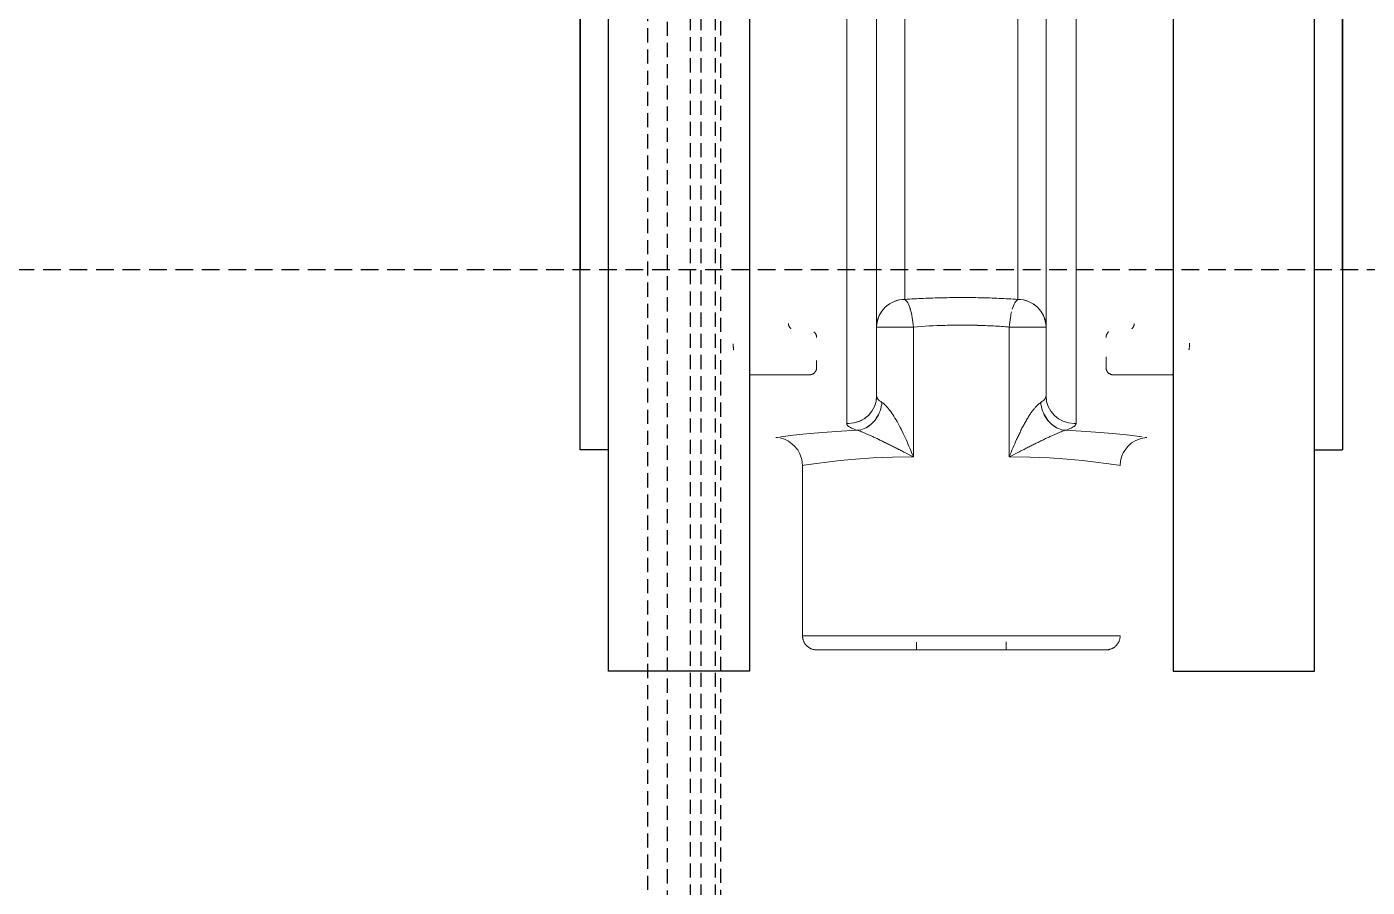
# Model space of a CAD drawing. Extents: x -76427 to 292734, y -42117 to 131250.
# Drawn here: x 9426.8 to 9616.7, y 11726.1 to 11848 of the extents above; entities that cross this region are included whole.
import ezdxf

# ---------------------------------------------------------------- set-up
doc = ezdxf.new("R2010")
doc.units = 0
doc.header["$LTSCALE"] = 10
doc.linetypes.add('XFM7P10PV$0$HIDDEN', pattern=[0.375, 0.25, -0.125])
doc.linetypes.add('XFM7Q10PV-200K$0$18P6-XFM7QB2-PV$0$HIDDEN', pattern=[0.3, 0.2, -0.1])
for name, color, linetype, lineweight in [('XFM7P10PV$0$G-IMPT', 252, 'Continuous', 9), ('XFM7P10PV$0$M-PIPE-PROCESS VACUUM', 252, 'Continuous', 9), ('XFM7P10PV$0$U-PV', 252, 'Continuous', 30)]:
    doc.layers.add(name, color=color, linetype=linetype, lineweight=lineweight)
doc.layers.add('XFM7Q10PV-200K$0$PV-EQ(FUTURE)', color=252, linetype='XFM7Q10PV-200K$0$18P6-XFM7QB2-PV$0$HIDDEN')

# ---------------------------------------------------------------- blocks, each defined once
blk = doc.blocks.new('XFM7Q10PV-200K$0$PV-主機 - Mega-V57-CUB_L40')
for p, q in [((-917.27, -1399.75), (917.23, -1399.75)), ((918.65, -1402.5), (-918.7, -1402.5)), ((-921.52, -1405.83), (921.48, -1405.83)), ((-921.52, -1407.33), (921.48, -1407.33)), ((-921.52, -1409.33), (921.48, -1409.33)), ((456.73, -1410.05), (-786.82, -1410.05))]:
    blk.add_line(p, q)
blk = doc.blocks.new('XFM7Q10PV-200K')
at = {"layer": 'XFM7Q10PV-200K$0$PV-EQ(FUTURE)', "rotation": 90}
blk.add_blockref('XFM7Q10PV-200K$0$PV-主機 - Mega-V57-CUB_L40', (8115, 11470.02), dxfattribs=at)
blk = doc.blocks.new('XFM7P10PV$0$控制閥-200mm - 200A_dwg-789220-CUB_L40')
at = {"layer": 'XFM7P10PV$0$G-IMPT'}
for p, q in [((130736.67, -107221.01), (130736.67, -106963.5)), ((130796.67, -106963.5), (130796.67, -107221.01)), ((130750.43, -107136.33), (130750.43, -107219.26)), ((130758.67, -107201.71), (130758.67, -107137.16)), ((130774.67, -107201.71), (130774.67, -107137.16)), ((130782.91, -107219.26), (130782.91, -107136.33)), ((130754.67, -107138.82), (130754.67, -107215.35)), ((130754.67, -107138.82), (130754.67, -107205.62)), ((130778.67, -107215.35), (130778.67, -107138.82)), ((130778.67, -107205.62), (130778.67, -107138.82)), ((130736.67, -107163.41), (130736.67, -107214.33)), ((130796.67, -107214.33), (130796.67, -107163.42)), ((130754.67, -107215.35), (130754.67, -107185.02)), ((130778.67, -107185.02), (130778.67, -107215.35)), ((130750.43, -107219.26), (130750.43, -107185.14)), ((130754.67, -107205.62), (130754.67, -107185.62)), ((130758.67, -107185.3), (130758.67, -107201.71)), ((130774.67, -107185.3), (130774.67, -107201.71)), ((130778.67, -107185.62), (130778.67, -107205.62)), ((130782.91, -107185.14), (130782.91, -107219.26)), ((130736.67, -107214.33), (130736.67, -107189.36)), ((130736.67, -107189.48), (130736.67, -107221.01)), ((130796.67, -107189.35), (130796.67, -107214.33)), ((130796.67, -107221.01), (130796.67, -107189.48)), ((130754.67, -107215.35), (130754.67, -107205.62)), ((130754.67, -107205.62), (130759.88, -107205.62)), ((130754.67, -107205.62), (130754.67, -107215.35)), ((130759.88, -107205.62), (130756.31, -107205.62)), ((130759.88, -107224.01), (130759.88, -107205.62)), ((130759.88, -107205.62), (130759.88, -107224.01)), ((130773.46, -107205.62), (130773.46, -107224.01)), ((130773.46, -107224.01), (130773.46, -107205.62)), ((130773.46, -107205.62), (130778.67, -107205.62)), ((130778.24, -107205.62), (130773.46, -107205.62)), ((130778.67, -107215.35), (130778.67, -107205.62)), ((130778.67, -107215.35), (130778.67, -107205.62)), ((130734.37, -107208.29), (130734.37, -107208)), ((130798.97, -107208.29), (130798.97, -107208)), ((130745.17, -107212.38), (130736.95, -107212.38)), ((130796.39, -107212.38), (130788.17, -107212.38)), ((130740.57, -107221.22), (130740.41, -107221.24)), ((130740.41, -107221.24), (130740.57, -107221.22)), ((130792.93, -107221.24), (130792.77, -107221.22)), ((130792.77, -107221.22), (130792.93, -107221.24)), ((130754.19, -107224.16), (130751.7, -107224.33)), ((130756.94, -107224.04), (130754.19, -107224.16)), ((130756.94, -107224.04), (130759.88, -107224.01)), ((130759.88, -107224.01), (130756.94, -107224.04)), ((130773.46, -107224.01), (130776.4, -107224.04)), ((130776.4, -107224.04), (130773.46, -107224.01)), ((130779.15, -107224.16), (130776.4, -107224.04)), ((130781.64, -107224.33), (130779.15, -107224.16)), ((130744.39, -107225.2), (130744.17, -107225.23)), ((130744.17, -107249.33), (130744.17, -107225.23)), ((130789.17, -107225.23), (130788.95, -107225.2)), ((130789.17, -107249.33), (130744.17, -107249.33)), ((130759.72, -107249.33), (130744.17, -107249.33)), ((130789.17, -107249.33), (130773.62, -107249.33)), ((130787.17, -107251.33), (130746.17, -107251.33)), ((130746.17, -107251.33), (130787.17, -107251.33)), ((130760.32, -107251.33), (130760.32, -107250.23)), ((130760.32, -107251.33), (130773.02, -107251.33)), ((130773.02, -107251.33), (130773.02, -107250.18))]:
    blk.add_line(p, q, dxfattribs=at)
at = {"layer": 'XFM7P10PV$0$G-IMPT', "flags": 128}
for points in [[(130754.67, -107161.4), (130754.67, -107165.6), (130754.67, -107169.68), (130754.67, -107173.62), (130754.67, -107177.44), (130754.67, -107181.11), (130754.67, -107184.63), (130754.67, -107188), (130754.67, -107191.22), (130754.67, -107194.27), (130754.67, -107197.15), (130754.67, -107199.86), (130754.67, -107202.4), (130754.67, -107204.75), (130754.67, -107206.92), (130754.67, -107208.9), (130754.67, -107210.69), (130754.67, -107212.28), (130754.67, -107213.68), (130754.67, -107214.88), (130754.67, -107215.35)], [(130778.67, -107215.35), (130778.67, -107214.24), (130778.67, -107212.93), (130778.67, -107211.42), (130778.67, -107209.71), (130778.67, -107207.82), (130778.67, -107205.73), (130778.67, -107203.46), (130778.67, -107201), (130778.67, -107198.37), (130778.67, -107195.56), (130778.67, -107192.58), (130778.67, -107189.44), (130778.67, -107186.14), (130778.67, -107182.68), (130778.67, -107179.07), (130778.67, -107175.32), (130778.67, -107171.43), (130778.67, -107167.41), (130778.67, -107163.27), (130778.67, -107159)], [(130754.67, -107203.46), (130754.67, -107201), (130754.67, -107198.37), (130754.67, -107195.56), (130754.67, -107192.58), (130754.67, -107189.44), (130754.67, -107186.14), (130754.67, -107184.61)], [(130778.67, -107184.63), (130778.67, -107188), (130778.67, -107191.22), (130778.67, -107194.27), (130778.67, -107197.15), (130778.67, -107199.86), (130778.67, -107202.4), (130778.67, -107204.75), (130778.67, -107206.92), (130778.67, -107208.9), (130778.67, -107210.69), (130778.67, -107212.28), (130778.67, -107213.68), (130778.67, -107214.88)], [(130754.67, -107215.35), (130754.67, -107214.24), (130754.67, -107212.93), (130754.67, -107211.42), (130754.67, -107209.71), (130754.67, -107207.82), (130754.67, -107205.73), (130754.67, -107203.47)], [(130742.17, -107205.13), (130742.17, -107205.17), (130742.18, -107205.21), (130742.18, -107205.25), (130742.19, -107205.29), (130742.2, -107205.33), (130742.21, -107205.37), (130742.22, -107205.41), (130742.24, -107205.44), (130742.25, -107205.48), (130742.27, -107205.52), (130742.29, -107205.55), (130742.31, -107205.59), (130742.33, -107205.62), (130742.35, -107205.66), (130742.37, -107205.69), (130742.4, -107205.72), (130742.43, -107205.75), (130742.45, -107205.78), (130742.48, -107205.81), (130742.51, -107205.83), (130742.54, -107205.86)], [(130790.8, -107205.86), (130790.83, -107205.83), (130790.86, -107205.81), (130790.89, -107205.78), (130790.91, -107205.75), (130790.94, -107205.72), (130790.97, -107205.69), (130790.99, -107205.66), (130791.01, -107205.62), (130791.03, -107205.59), (130791.05, -107205.55), (130791.07, -107205.52), (130791.09, -107205.48), (130791.1, -107205.44), (130791.12, -107205.41), (130791.13, -107205.37), (130791.14, -107205.33), (130791.15, -107205.29), (130791.16, -107205.25), (130791.16, -107205.21), (130791.17, -107205.17), (130791.17, -107205.13)], [(130745.77, -107206.28), (130745.8, -107206.3), (130745.83, -107206.33), (130745.86, -107206.36), (130745.89, -107206.38), (130745.91, -107206.41), (130745.94, -107206.44), (130745.97, -107206.48), (130745.99, -107206.51), (130746.01, -107206.54), (130746.03, -107206.58), (130746.05, -107206.61), (130746.07, -107206.65), (130746.09, -107206.68), (130746.1, -107206.72), (130746.12, -107206.76), (130746.13, -107206.79), (130746.14, -107206.83), (130746.15, -107206.87), (130746.16, -107206.91), (130746.16, -107206.95), (130746.17, -107206.99), (130746.17, -107207.03), (130746.17, -107207.07), (130746.17, -107207.08)], [(130787.17, -107207.08), (130787.17, -107207.04), (130787.17, -107207), (130787.18, -107206.96), (130787.18, -107206.92), (130787.19, -107206.88), (130787.2, -107206.84), (130787.21, -107206.81), (130787.22, -107206.77), (130787.23, -107206.73), (130787.25, -107206.69), (130787.26, -107206.66), (130787.28, -107206.62), (130787.3, -107206.58), (130787.32, -107206.55), (130787.34, -107206.52), (130787.37, -107206.48), (130787.39, -107206.45), (130787.42, -107206.42), (130787.44, -107206.39), (130787.47, -107206.36), (130787.5, -107206.34), (130787.53, -107206.31), (130787.56, -107206.29)], [(130734.37, -107208.23), (130734.37, -107208.37), (130734.37, -107208.38)], [(130734.37, -107208.38), (130734.37, -107208.46), (130734.38, -107208.54), (130734.38, -107208.62), (130734.4, -107208.7), (130734.41, -107208.78), (130734.43, -107208.86)], [(130798.91, -107208.86), (130798.93, -107208.79), (130798.94, -107208.71), (130798.95, -107208.63), (130798.96, -107208.55), (130798.97, -107208.47), (130798.97, -107208.39), (130798.97, -107208.38)], [(130798.97, -107207.89), (130798.97, -107208.23), (130798.97, -107208.37), (130798.97, -107208.38)], [(130745.17, -107212.38), (130745.21, -107212.38), (130745.25, -107212.38), (130745.29, -107212.37), (130745.33, -107212.37), (130745.37, -107212.36), (130745.41, -107212.35), (130745.45, -107212.34), (130745.48, -107212.33), (130745.52, -107212.32), (130745.56, -107212.3), (130745.6, -107212.29), (130745.63, -107212.27), (130745.67, -107212.25), (130745.7, -107212.23), (130745.73, -107212.21), (130745.77, -107212.18), (130745.8, -107212.16), (130745.83, -107212.13), (130745.86, -107212.11), (130745.89, -107212.08), (130745.91, -107212.05), (130745.94, -107212.02), (130745.97, -107211.99), (130745.99, -107211.96), (130746.01, -107211.92), (130746.03, -107211.89), (130746.05, -107211.85), (130746.07, -107211.82), (130746.09, -107211.78), (130746.1, -107211.74), (130746.12, -107211.71), (130746.13, -107211.67), (130746.14, -107211.63), (130746.15, -107211.59), (130746.16, -107211.55), (130746.16, -107211.51), (130746.17, -107211.47), (130746.17, -107211.43), (130746.17, -107211.39), (130746.17, -107211.38)], [(130746.17, -107210.34), (130746.17, -107210.88), (130746.17, -107211.22), (130746.17, -107211.37), (130746.17, -107211.38)], [(130746.17, -107211.38), (130746.17, -107211.28), (130746.17, -107210.99)], [(130787.17, -107211.38), (130787.17, -107211.28), (130787.17, -107210.99), (130787.17, -107210.5), (130787.17, -107209.82)], [(130787.17, -107210.88), (130787.17, -107211.22), (130787.17, -107211.37), (130787.17, -107211.38)], [(130787.17, -107211.38), (130787.17, -107211.42), (130787.17, -107211.46), (130787.18, -107211.5), (130787.18, -107211.54), (130787.19, -107211.58), (130787.2, -107211.62), (130787.21, -107211.66), (130787.22, -107211.7), (130787.23, -107211.73), (130787.25, -107211.77), (130787.26, -107211.81), (130787.28, -107211.84), (130787.3, -107211.88), (130787.32, -107211.91), (130787.34, -107211.95), (130787.37, -107211.98), (130787.39, -107212.01), (130787.42, -107212.04), (130787.44, -107212.07), (130787.47, -107212.1), (130787.5, -107212.13), (130787.53, -107212.15), (130787.56, -107212.18), (130787.6, -107212.2), (130787.63, -107212.22), (130787.66, -107212.24), (130787.7, -107212.26), (130787.73, -107212.28), (130787.77, -107212.3), (130787.81, -107212.31), (130787.84, -107212.33), (130787.88, -107212.34), (130787.92, -107212.35), (130787.96, -107212.36), (130788, -107212.37), (130788.04, -107212.37), (130788.08, -107212.38), (130788.12, -107212.38), (130788.16, -107212.38), (130788.17, -107212.38)], [(130736.7, -107212.35), (130736.74, -107212.36), (130736.78, -107212.37), (130736.82, -107212.37), (130736.86, -107212.38), (130736.9, -107212.38), (130736.94, -107212.38), (130736.95, -107212.38)], [(130796.39, -107212.38), (130796.43, -107212.38), (130796.47, -107212.38), (130796.51, -107212.37), (130796.55, -107212.37), (130796.59, -107212.36), (130796.63, -107212.35)], [(130751.94, -107220.23), (130749.7, -107220.35), (130747.65, -107220.49), (130745.81, -107220.65), (130744.21, -107220.8), (130742.87, -107220.95), (130741.81, -107221.07), (130741.04, -107221.16)], [(130741.04, -107221.16), (130741.81, -107221.07), (130742.87, -107220.95), (130744.21, -107220.8), (130745.81, -107220.65), (130747.65, -107220.5), (130749.7, -107220.35), (130751.94, -107220.23)], [(130792.3, -107221.16), (130791.53, -107221.07), (130790.47, -107220.95), (130789.13, -107220.8), (130787.53, -107220.65), (130785.69, -107220.5), (130783.64, -107220.35), (130781.4, -107220.23)], [(130781.4, -107220.23), (130783.64, -107220.35), (130785.69, -107220.49), (130787.53, -107220.65), (130789.13, -107220.8), (130790.47, -107220.95), (130791.53, -107221.07), (130792.3, -107221.16)], [(130740.41, -107221.24), (130741.02, -107221.33), (130741.62, -107221.51), (130742.17, -107221.78), (130743.01, -107222.42), (130743.51, -107223.03), (130743.8, -107223.55), (130744.08, -107224.39), (130744.17, -107225.23)], [(130789.17, -107225.23), (130789.22, -107224.61), (130789.37, -107223.99), (130789.6, -107223.44), (130790.2, -107222.56), (130790.78, -107222.03), (130791.28, -107221.72), (130792.1, -107221.38), (130792.93, -107221.24)], [(130744.17, -107225.23), (130744.39, -107225.2), (130745.05, -107225.1), (130746.14, -107224.94), (130747.63, -107224.75), (130749.49, -107224.53), (130751.69, -107224.33)], [(130751.69, -107224.33), (130749.49, -107224.53), (130747.63, -107224.75), (130746.14, -107224.94), (130745.05, -107225.1)], [(130751.7, -107224.33), (130754.19, -107224.16), (130756.94, -107224.04)], [(130776.4, -107224.04), (130779.15, -107224.16), (130781.64, -107224.33)], [(130781.64, -107224.33), (130783.85, -107224.53), (130785.71, -107224.75), (130787.2, -107224.94), (130788.29, -107225.1), (130788.95, -107225.2), (130789.17, -107225.23)], [(130788.29, -107225.1), (130787.2, -107224.94), (130785.71, -107224.75), (130783.85, -107224.53), (130781.64, -107224.33)], [(130744.17, -107249.33), (130744.17, -107249.41), (130744.18, -107249.49), (130744.18, -107249.57), (130744.2, -107249.65), (130744.21, -107249.73), (130744.23, -107249.81), (130744.25, -107249.88), (130744.27, -107249.96), (130744.3, -107250.04), (130744.33, -107250.11), (130744.36, -107250.18), (130744.4, -107250.26), (130744.43, -107250.33), (130744.48, -107250.39), (130744.52, -107250.46), (130744.57, -107250.53), (130744.61, -107250.59), (130744.67, -107250.65), (130744.72, -107250.71), (130744.78, -107250.77), (130744.83, -107250.82), (130744.9, -107250.87), (130744.96, -107250.92), (130745.02, -107250.97), (130745.09, -107251.01), (130745.16, -107251.06), (130745.23, -107251.1), (130745.3, -107251.13), (130745.37, -107251.17), (130745.45, -107251.2), (130745.52, -107251.22), (130745.6, -107251.25), (130745.67, -107251.27), (130745.75, -107251.29), (130745.83, -107251.3), (130745.91, -107251.31), (130745.99, -107251.32), (130746.07, -107251.33), (130746.15, -107251.33), (130746.17, -107251.33)], [(130787.17, -107251.33), (130787.25, -107251.33), (130787.33, -107251.33), (130787.41, -107251.32), (130787.49, -107251.31), (130787.57, -107251.29), (130787.65, -107251.27), (130787.72, -107251.25), (130787.8, -107251.23), (130787.87, -107251.2), (130787.95, -107251.17), (130788.02, -107251.14), (130788.09, -107251.11), (130788.16, -107251.07), (130788.23, -107251.03), (130788.3, -107250.98), (130788.36, -107250.94), (130788.43, -107250.89), (130788.49, -107250.84), (130788.55, -107250.78), (130788.6, -107250.73), (130788.66, -107250.67), (130788.71, -107250.61), (130788.76, -107250.54), (130788.81, -107250.48), (130788.85, -107250.41), (130788.89, -107250.34), (130788.93, -107250.27), (130788.97, -107250.2), (130789, -107250.13), (130789.03, -107250.06), (130789.06, -107249.98), (130789.09, -107249.91), (130789.11, -107249.83), (130789.13, -107249.75), (130789.14, -107249.67), (130789.15, -107249.59), (130789.16, -107249.51), (130789.17, -107249.43), (130789.17, -107249.35), (130789.17, -107249.33)], [(130787.17, -107251.33), (130787.15, -107251.33), (130787.1, -107251.33), (130787.02, -107251.33), (130786.91, -107251.33), (130786.76, -107251.33), (130786.58, -107251.33), (130786.37, -107251.33), (130786.13, -107251.33), (130785.86, -107251.33), (130785.55, -107251.33), (130785.22, -107251.33), (130784.85, -107251.33), (130784.46, -107251.33), (130784.04, -107251.33), (130783.59, -107251.33), (130783.11, -107251.33), (130782.61, -107251.33), (130782.08, -107251.33), (130781.53, -107251.33), (130780.95, -107251.33), (130780.35, -107251.33), (130779.73, -107251.33), (130779.09, -107251.33), (130778.43, -107251.33), (130777.75, -107251.33), (130777.05, -107251.33), (130776.33, -107251.33), (130775.6, -107251.33), (130774.86, -107251.33), (130774.1, -107251.33), (130773.33, -107251.33), (130772.55, -107251.33), (130771.76, -107251.33), (130770.96, -107251.33), (130770.15, -107251.33), (130769.34, -107251.33), (130768.53, -107251.33), (130767.71, -107251.33), (130766.89, -107251.33), (130766.07, -107251.33), (130765.25, -107251.33), (130764.44, -107251.33), (130763.62, -107251.33), (130762.81, -107251.33), (130762.01, -107251.33), (130761.22, -107251.33), (130760.43, -107251.33), (130759.66, -107251.33), (130758.89, -107251.33), (130758.14, -107251.33), (130757.4, -107251.33), (130756.68, -107251.33), (130755.97, -107251.33), (130755.28, -107251.33), (130754.61, -107251.33), (130753.95, -107251.33), (130753.32, -107251.33), (130752.71, -107251.33), (130752.12, -107251.33), (130751.55, -107251.33), (130751.01, -107251.33), (130750.49, -107251.33), (130750, -107251.33), (130749.54, -107251.33), (130749.1, -107251.33), (130748.69, -107251.33), (130748.32, -107251.33), (130747.96, -107251.33), (130747.64, -107251.33), (130747.35, -107251.33), (130747.1, -107251.33), (130746.87, -107251.33), (130746.67, -107251.33), (130746.51, -107251.33), (130746.37, -107251.33), (130746.28, -107251.33), (130746.21, -107251.33), (130746.17, -107251.33), (130746.17, -107251.33)], [(130746.17, -107251.33), (130746.19, -107251.33), (130746.24, -107251.33), (130746.32, -107251.33), (130746.43, -107251.33), (130746.58, -107251.33), (130746.76, -107251.33), (130746.97, -107251.33), (130747.21, -107251.33), (130747.48, -107251.33), (130747.79, -107251.33), (130748.12, -107251.33), (130748.49, -107251.33), (130748.88, -107251.33), (130749.3, -107251.33), (130749.75, -107251.33), (130750.23, -107251.33), (130750.73, -107251.33), (130751.26, -107251.33), (130751.81, -107251.33), (130752.39, -107251.33), (130752.99, -107251.33), (130753.61, -107251.33), (130754.25, -107251.33), (130754.91, -107251.33), (130755.59, -107251.33), (130756.29, -107251.33), (130757.01, -107251.33), (130757.74, -107251.33), (130758.48, -107251.33), (130759.24, -107251.33), (130760.01, -107251.33)], [(130772.91, -107251.33), (130773.68, -107251.33), (130774.45, -107251.33), (130775.2, -107251.33), (130775.94, -107251.33), (130776.66, -107251.33), (130777.37, -107251.33), (130778.06, -107251.33), (130778.73, -107251.33), (130779.39, -107251.33), (130780.02, -107251.33), (130780.63, -107251.33), (130781.22, -107251.33), (130781.79, -107251.33), (130782.33, -107251.33), (130782.84, -107251.33), (130783.34, -107251.33), (130783.8, -107251.33), (130784.24, -107251.33), (130784.64, -107251.33), (130785.02, -107251.33), (130785.37, -107251.33), (130785.7, -107251.33), (130785.99, -107251.33), (130786.24, -107251.33), (130786.47, -107251.33), (130786.67, -107251.33), (130786.83, -107251.33), (130786.96, -107251.33), (130787.06, -107251.33), (130787.13, -107251.33), (130787.16, -107251.33), (130787.17, -107251.33)]]:
    blk.add_lwpolyline(points, dxfattribs=at)
at = {"layer": 'XFM7P10PV$0$G-IMPT'}
for centre, major_axis, ratio, start_param, end_param in [((130758.67, -107205.62), (4, 0), 0.977205, 1.570796, 3.107369), ((130758.67, -107205.62), (4, 0), 0.977205, 1.570796, 2.356194), ((130774.67, -107205.62), (4, 0), 0.977205, 0.034224, 1.570796), ((130774.67, -107205.62), (4, 0), 0.977205, 0.785398, 1.570796), ((130758.67, -107205.62), (4, 0), 0.977205, 2.748894, 3.107369), ((130774.67, -107205.62), (4, 0), 0.977205, 0.034224, 0.392699), ((130750.67, -107215.35), (-4, 0), 0.98049, 1.570796, 3.141593), ((130750.67, -107215.35), (4, 0), 0.98049, 4.712389, 6.283185), ((130782.67, -107215.35), (4, 0), 0.98049, 3.141593, 4.712389), ((130782.67, -107215.35), (-4, 0), 0.98049, 0, 1.570796), ((130750.67, -107215.35), (4, 0), 0.98049, 4.651857, 4.682123), ((130750.67, -107215.35), (4, 0), 0.98049, 4.651857, 4.712389), ((130782.67, -107215.35), (-4, 0), 0.98049, 1.570796, 1.631328), ((130782.67, -107215.35), (4, 0), 0.98049, 4.742655, 4.772921)]:
    blk.add_ellipse(centre, major_axis=major_axis, ratio=ratio, start_param=start_param, end_param=end_param, dxfattribs=at)
for points in [[(130761.29, -107201.56), (130760.41, -107201.6), (130759.53, -107201.65), (130758.67, -107201.71)], [(130758.67, -107201.71), (130759.53, -107201.65), (130760.41, -107201.6), (130761.29, -107201.57)], [(130759.88, -107205.62), (130759.85, -107205.17), (130759.74, -107204.26), (130759.46, -107203.05), (130759.09, -107202.15), (130758.81, -107201.8), (130758.67, -107201.71)], [(130761.29, -107201.57), (130762.17, -107201.53), (130763.07, -107201.5), (130763.97, -107201.48)], [(130763.97, -107201.48), (130763.07, -107201.5), (130762.18, -107201.53), (130761.29, -107201.56)], [(130763.97, -107201.48), (130764.86, -107201.46), (130765.77, -107201.45), (130766.67, -107201.44)], [(130766.67, -107201.44), (130765.77, -107201.44), (130764.86, -107201.46), (130763.97, -107201.48)], [(130766.67, -107201.44), (130767.57, -107201.44), (130768.48, -107201.45), (130769.37, -107201.47)], [(130769.37, -107201.47), (130768.47, -107201.45), (130767.57, -107201.44), (130766.67, -107201.44)], [(130769.37, -107201.47), (130770.27, -107201.49), (130771.16, -107201.52), (130772.05, -107201.56)], [(130772.05, -107201.56), (130771.17, -107201.52), (130770.27, -107201.49), (130769.37, -107201.47)], [(130772.05, -107201.56), (130772.93, -107201.6), (130773.81, -107201.65), (130774.67, -107201.71)], [(130774.67, -107201.71), (130773.81, -107201.65), (130772.93, -107201.6), (130772.05, -107201.56)], [(130773.89, -107203.1), (130774, -107202.75), (130774.25, -107202.15), (130774.53, -107201.8), (130774.67, -107201.71)], [(130759.08, -107202.21), (130759.21, -107202.45), (130759.34, -107202.75), (130759.45, -107203.1)], [(130773.89, -107203.1), (130774, -107202.75), (130774.12, -107202.45), (130774.26, -107202.21)], [(130759.72, -107204.28), (130759.8, -107204.71), (130759.85, -107205.17), (130759.88, -107205.62)], [(130759.88, -107205.62), (130761.34, -107205.5), (130762.85, -107205.42), (130764.37, -107205.38)], [(130764.37, -107205.38), (130762.85, -107205.42), (130761.34, -107205.5), (130759.88, -107205.62)], [(130764.37, -107205.38), (130765.14, -107205.36), (130765.9, -107205.34), (130766.67, -107205.34)], [(130766.67, -107205.34), (130765.9, -107205.34), (130765.13, -107205.36), (130764.37, -107205.38)], [(130766.67, -107205.34), (130767.44, -107205.34), (130768.2, -107205.35), (130768.97, -107205.37)], [(130768.97, -107205.38), (130768.2, -107205.35), (130767.44, -107205.34), (130766.67, -107205.34)], [(130768.97, -107205.37), (130769.73, -107205.4), (130770.49, -107205.43), (130771.24, -107205.47)], [(130771.24, -107205.47), (130770.49, -107205.43), (130769.73, -107205.4), (130768.97, -107205.38)], [(130771.24, -107205.47), (130771.99, -107205.51), (130772.73, -107205.56), (130773.46, -107205.62)], [(130773.46, -107205.62), (130772.73, -107205.56), (130771.99, -107205.51), (130771.24, -107205.47)], [(130773.46, -107205.62), (130773.49, -107205.17), (130773.54, -107204.71), (130773.62, -107204.28)], [(130755.42, -107216.29), (130755.18, -107216.15), (130754.8, -107215.84), (130754.67, -107215.51), (130754.67, -107215.35)], [(130754.67, -107215.35), (130754.67, -107215.51), (130754.74, -107215.68), (130754.86, -107215.84)], [(130777.91, -107216.29), (130778.16, -107216.15), (130778.54, -107215.84), (130778.67, -107215.51), (130778.67, -107215.35)], [(130778.67, -107215.35), (130778.67, -107215.51), (130778.6, -107215.68), (130778.48, -107215.84)], [(130751.94, -107220.23), (130752.27, -107220.21), (130752.94, -107220.05), (130753.88, -107219.47), (130754.65, -107218.58), (130755.2, -107217.49), (130755.39, -107216.69), (130755.42, -107216.29)], [(130755.42, -107216.29), (130755.39, -107216.69), (130755.2, -107217.49), (130754.66, -107218.59), (130753.87, -107219.46), (130752.94, -107220.04), (130752.27, -107220.21), (130751.94, -107220.23)], [(130781.4, -107220.23), (130781.07, -107220.21), (130780.4, -107220.05), (130779.46, -107219.47), (130778.69, -107218.58), (130778.14, -107217.49), (130777.95, -107216.69), (130777.91, -107216.29)], [(130777.91, -107216.29), (130777.95, -107216.69), (130778.14, -107217.49), (130778.68, -107218.59), (130779.47, -107219.46), (130780.4, -107220.04), (130781.07, -107220.21), (130781.4, -107220.23)], [(130756.52, -107217.38), (130756.92, -107217.91), (130757.32, -107218.56), (130757.71, -107219.28)], [(130750.43, -107219.26), (130750.43, -107219.38), (130750.55, -107219.6), (130751.06, -107219.93), (130751.61, -107220.13), (130751.94, -107220.23)], [(130751.94, -107220.23), (130751.61, -107220.13), (130751.06, -107219.93), (130750.55, -107219.6), (130750.43, -107219.38), (130750.43, -107219.26)], [(130757.71, -107219.28), (130758.11, -107219.99), (130758.48, -107220.76), (130758.84, -107221.56)], [(130781.4, -107220.23), (130781.73, -107220.13), (130782.28, -107219.93), (130782.79, -107219.6), (130782.91, -107219.38), (130782.91, -107219.26)], [(130782.91, -107219.26), (130782.91, -107219.38), (130782.79, -107219.6), (130782.28, -107219.93), (130781.73, -107220.13), (130781.4, -107220.23)], [(130758.84, -107221.56), (130759.21, -107222.36), (130759.55, -107223.18), (130759.88, -107224.01)], [(130774.49, -107221.56), (130774.31, -107221.96), (130773.96, -107222.75), (130773.62, -107223.58), (130773.46, -107224.01)]]:
    blk.add_open_spline(points, degree=3, dxfattribs=at)
for points, knots in [([(130773.46, -107205.62), (130773.49, -107205.17), (130773.58, -107204.4), (130773.73, -107203.71), (130773.79, -107203.45)], [-1, -1, -1, -1, -0.75, -0.5793535, -0.5793535, -0.5793535, -0.5793535]), ([(130759.88, -107224.01), (130759.55, -107223.18), (130758.86, -107221.54), (130757.73, -107219.22), (130756.71, -107217.58), (130755.93, -107216.66), (130755.58, -107216.38), (130755.42, -107216.29)], [-1, -1, -1, -1, -0.75, -0.5, -0.25, -0.125, 0, 0, 0, 0]), ([(130773.46, -107224.01), (130773.62, -107223.58), (130773.96, -107222.75), (130774.4, -107221.76), (130774.77, -107220.97), (130775.05, -107220.38), (130775.28, -107219.91), (130775.48, -107219.54), (130775.63, -107219.28), (130775.77, -107219.02), (130775.97, -107218.67), (130776.22, -107218.25), (130776.52, -107217.78), (130776.77, -107217.44), (130776.97, -107217.2), (130777.16, -107216.98), (130777.49, -107216.63), (130777.76, -107216.4), (130777.91, -107216.29)], [-1, -1, -1, -1, -0.875, -0.75, -0.6875, -0.625, -0.5625, -0.53125, -0.5, -0.46875, -0.4375, -0.375, -0.3125, -0.25, -0.21875, -0.1875, -0.125, 0, 0, 0, 0]), ([(130777.91, -107216.29), (130777.76, -107216.4), (130777.49, -107216.63), (130777.16, -107216.98), (130776.97, -107217.2), (130776.87, -107217.32), (130776.82, -107217.38)], [-1, -1, -1, -1, -0.875, -0.8125, -0.78125, -0.75, -0.75, -0.75, -0.75]), ([(130776.82, -107217.38), (130776.72, -107217.51), (130776.52, -107217.78), (130776.22, -107218.25), (130775.97, -107218.67), (130775.77, -107219.02), (130775.67, -107219.19), (130775.63, -107219.28)], [-0.75, -0.75, -0.75, -0.75, -0.6875, -0.625, -0.5625, -0.53125, -0.5, -0.5, -0.5, -0.5]), ([(130751.94, -107220.23), (130752.11, -107220.27), (130752.42, -107220.38), (130752.85, -107220.56), (130753.11, -107220.67), (130753.38, -107220.8), (130753.75, -107220.97), (130754.24, -107221.19), (130754.66, -107221.38), (130755, -107221.55), (130755.26, -107221.68), (130755.53, -107221.81), (130755.89, -107221.99), (130756.36, -107222.22), (130756.93, -107222.5), (130757.51, -107222.79), (130758.08, -107223.09), (130758.86, -107223.5), (130759.46, -107223.8), (130759.88, -107224.01)], [0, 0, 0, 0, 0.125, 0.1875, 0.21875, 0.25, 0.3125, 0.375, 0.4375, 0.46875, 0.5, 0.53125, 0.5625, 0.625, 0.6875, 0.75, 0.8125, 0.875, 1, 1, 1, 1]), ([(130755.27, -107221.68), (130755.18, -107221.64), (130755.01, -107221.55), (130754.66, -107221.38), (130754.24, -107221.19), (130753.75, -107220.97), (130753.38, -107220.8), (130753.11, -107220.67), (130752.85, -107220.56), (130752.42, -107220.38), (130752.11, -107220.27), (130751.94, -107220.23)], [0.5, 0.5, 0.5, 0.5, 0.53125, 0.5625, 0.625, 0.6875, 0.75, 0.78125, 0.8125, 0.875, 1, 1, 1, 1]), ([(130773.46, -107224.01), (130773.88, -107223.8), (130774.48, -107223.49), (130775.26, -107223.09), (130775.84, -107222.79), (130776.41, -107222.5), (130776.98, -107222.22), (130777.45, -107221.99), (130777.81, -107221.81), (130778.07, -107221.68), (130778.33, -107221.55), (130778.68, -107221.38), (130779.1, -107221.19), (130779.59, -107220.97), (130779.96, -107220.8), (130780.23, -107220.67), (130780.49, -107220.56), (130780.92, -107220.38), (130781.23, -107220.27), (130781.4, -107220.23)], [0, 0, 0, 0, 0.125, 0.1875, 0.25, 0.3125, 0.375, 0.4375, 0.46875, 0.5, 0.53125, 0.5625, 0.625, 0.6875, 0.75, 0.78125, 0.8125, 0.875, 1, 1, 1, 1]), ([(130781.4, -107220.23), (130781.23, -107220.27), (130780.92, -107220.38), (130780.49, -107220.56), (130780.23, -107220.67), (130779.96, -107220.8), (130779.59, -107220.97), (130779.1, -107221.19), (130778.68, -107221.38), (130778.33, -107221.55), (130778.07, -107221.68), (130777.81, -107221.81), (130777.45, -107221.99), (130776.98, -107222.22), (130776.41, -107222.5), (130775.84, -107222.79), (130775.26, -107223.09), (130774.48, -107223.49), (130773.88, -107223.8), (130773.46, -107224.01)], [0, 0, 0, 0, 0.125, 0.1875, 0.21875, 0.25, 0.3125, 0.375, 0.4375, 0.46875, 0.5, 0.53125, 0.5625, 0.625, 0.6875, 0.75, 0.8125, 0.875, 1, 1, 1, 1]), ([(130775.63, -107219.28), (130775.58, -107219.36), (130775.48, -107219.54), (130775.28, -107219.91), (130775.05, -107220.38), (130774.77, -107220.97), (130774.59, -107221.36), (130774.49, -107221.56)], [-0.5, -0.5, -0.5, -0.5, -0.46875, -0.4375, -0.375, -0.3125, -0.25, -0.25, -0.25, -0.25]), ([(130759.88, -107224.01), (130759.46, -107223.8), (130758.86, -107223.49), (130758.08, -107223.09), (130757.5, -107222.79), (130756.93, -107222.5), (130756.36, -107222.22), (130755.98, -107222.03), (130755.8, -107221.94)], [0, 0, 0, 0, 0.125, 0.1875, 0.25, 0.3125, 0.375, 0.4375, 0.4375, 0.4375, 0.4375])]:
    blk.add_open_spline(points, degree=3, knots=knots, dxfattribs=at)
blk = doc.blocks.new('XFM7P10PV$0$控制閥-200mm - 200mm-1629183-CUB_L40')
at = {"color": 0}
blk.add_blockref('XFM7P10PV$0$控制閥-200mm - 200A_dwg-789220-CUB_L40', (0, 0), dxfattribs=at)
blk = doc.blocks.new('XFM7P10PV$0$法蘭 - JIS 10K - 標準-V232-CUB_L40')
for p, q in [((131048.62, -106924.33), (131048.62, -107254.33)), ((131068.62, -106924.33), (131068.62, -107254.33)), ((131072.62, -107223.03), (131072.62, -106955.63))]:
    blk.add_line(p, q)
at = {"color": 0}
for p, q in [((131068.62, -107223.03), (131072.62, -107223.03)), ((131048.62, -107254.33), (131068.62, -107254.33))]:
    blk.add_line(p, q, dxfattribs=at)
blk = doc.blocks.new('XFM7P10PV$0$法蘭 - JIS 10K - 標準-V233-CUB_L40')
for p, q in [((130796.67, -106924.33), (130796.67, -107254.33)), ((130816.67, -107254.33), (130816.67, -106924.33)), ((130820.67, -106955.63), (130820.67, -107223.03))]:
    blk.add_line(p, q)
at = {"color": 0}
for p, q in [((130816.67, -107223.03), (130820.67, -107223.03)), ((130796.67, -107254.33), (130816.67, -107254.33))]:
    blk.add_line(p, q, dxfattribs=at)
blk = doc.blocks.new('XFM7P10PV')
at = {"layer": 'XFM7P10PV$0$U-PV'}
for p, q in [((9505.17, 11813.59, 0), (9505.17, 11921.74, 0)), ((9505.17, 11921.74, 0), (9505.17, 11813.59, 0)), ((9613.17, 11813.59, 0), (9613.17, 11921.74, 0)), ((9613.17, 11921.74, 0), (9613.17, 11813.59, 0))]:
    blk.add_line(p, q, dxfattribs=at)
at = {"layer": 'XFM7P10PV$0$U-PV', "color": 253, "linetype": 'XFM7P10PV$0$HIDDEN'}
blk.add_line((9174.12, 11813.59, 0), (9774.59, 11813.59, 0), dxfattribs=at)
at = {"layer": 'XFM7P10PV$0$M-PIPE-PROCESS VACUUM'}
blk.add_blockref('XFM7P10PV$0$控制閥-200mm - 200mm-1629183-CUB_L40', (-121207.5, 119011.07, 0), dxfattribs=at)
at = {"layer": 'XFM7P10PV$0$U-PV', "extrusion": (0, 0, -1)}
blk.add_blockref('XFM7P10PV$0$法蘭 - JIS 10K - 標準-V232-CUB_L40', (-140577.79, 119011.07, 0), dxfattribs=at)
at = {"layer": 'XFM7P10PV$0$U-PV'}
blk.add_blockref('XFM7P10PV$0$法蘭 - JIS 10K - 標準-V233-CUB_L40', (-121207.5, 119011.07, 0), dxfattribs=at)

msp = doc.modelspace()

# ---------------------------------------------------------------- block references
for name in ['XFM7Q10PV-200K', 'XFM7P10PV']:
    msp.add_blockref(name, (0, 0))

doc.saveas('drawing.dxf')
